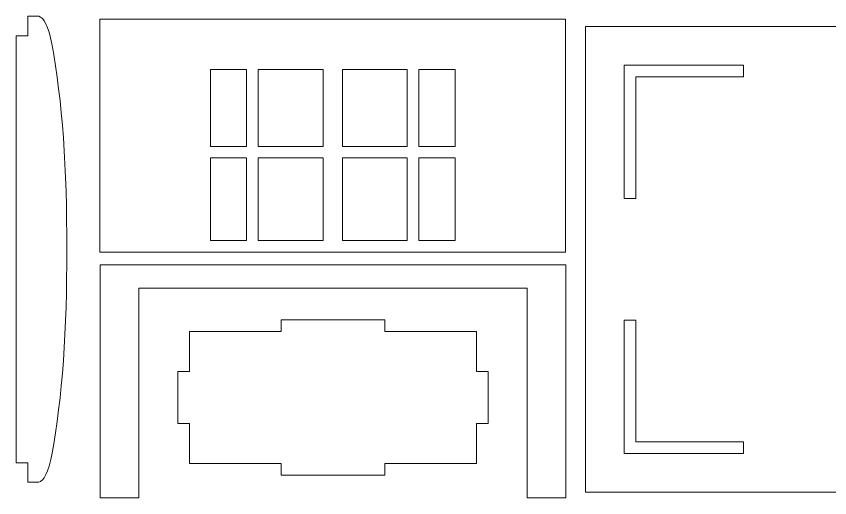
# Model space of a CAD drawing. Header units: millimetres. Extents: x -494 to 494, y -418 to 418.
# Drawn here: x -488.2 to -278.6, y 132 to 256 of the extents above; entities that cross this region are included whole.
import ezdxf

# ---------------------------------------------------------------- set-up
doc = ezdxf.new("R2010")
doc.units = ezdxf.units.MM
doc.header["$MEASUREMENT"] = 0

msp = doc.modelspace()

# ---------------------------------------------------------------- linework, layer by layer
at = {"lineweight": 9}
for points, knots in [([(-475.2045, 195.9901), (-475.097, 175.3872), (-476.3637, 157.7472), (-479.0045, 143.0701), (-479.0045, 143.0701), (-479.9639, 138.6048), (-481.0972, 136.2448), (-482.4045, 135.9901), (-482.4045, 135.9901), (-482.4045, 135.9901), (-485.2045, 135.9901), (-485.2045, 135.9901), (-485.2045, 135.9901), (-485.2045, 135.9901), (-485.2045, 140.9901), (-485.2045, 140.9901), (-485.2045, 140.9901), (-485.2045, 140.9901), (-488.2045, 140.9901), (-488.2045, 140.9901), (-488.2045, 140.9901), (-488.2045, 140.9901), (-488.2045, 250.9901), (-488.2045, 250.9901), (-488.2045, 250.9901), (-488.2045, 250.9901), (-485.2045, 250.9901), (-485.2045, 250.9901), (-485.2045, 250.9901), (-485.2045, 250.9901), (-485.2045, 255.9901), (-485.2045, 255.9901), (-485.2045, 255.9901), (-485.2045, 255.9901), (-482.4045, 255.9901), (-482.4045, 255.9901), (-482.4045, 255.9901), (-481.0993, 255.7393), (-479.966, 253.376), (-479.0045, 248.9001), (-479.0045, 248.9001), (-476.3637, 234.2263), (-475.097, 216.5897), (-475.2045, 195.9901)], [0, 0, 0, 0, 0.08333333, 0.08333333, 0.08333333, 0.08333333, 0.16666667, 0.16666667, 0.16666667, 0.16666667, 0.25, 0.25, 0.25, 0.25, 0.33333333, 0.33333333, 0.33333333, 0.33333333, 0.41666667, 0.41666667, 0.41666667, 0.41666667, 0.5, 0.5, 0.5, 0.5, 0.58333333, 0.58333333, 0.58333333, 0.58333333, 0.66666667, 0.66666667, 0.66666667, 0.66666667, 0.75, 0.75, 0.75, 0.75, 0.83333333, 0.83333333, 0.83333333, 0.83333333, 1, 1, 1, 1]), ([(-346.6344, 255.2205), (-346.6344, 255.2205), (-466.6344, 255.2205), (-466.6344, 255.2205), (-466.6344, 255.2205), (-466.6344, 255.2205), (-466.6344, 195.2205), (-466.6344, 195.2205), (-466.6344, 195.2205), (-466.6344, 195.2205), (-346.6344, 195.2205), (-346.6344, 195.2205), (-346.6344, 195.2205), (-346.6344, 195.2205), (-346.6344, 255.2205), (-346.6344, 255.2205)], [0, 0, 0, 0, 0.2, 0.2, 0.2, 0.2, 0.4, 0.4, 0.4, 0.4, 0.6, 0.6, 0.6, 0.6, 1, 1, 1, 1]), ([(-121.5223, 253.398), (-121.5223, 253.398), (-341.5223, 253.398), (-341.5223, 253.398), (-341.5223, 253.398), (-341.5223, 253.398), (-341.5223, 133.398), (-341.5223, 133.398), (-341.5223, 133.398), (-341.5223, 133.398), (-121.5223, 133.398), (-121.5223, 133.398), (-121.5223, 133.398), (-121.5223, 133.398), (-121.5223, 253.398), (-121.5223, 253.398)], [0, 0, 0, 0, 0.2, 0.2, 0.2, 0.2, 0.4, 0.4, 0.4, 0.4, 0.6, 0.6, 0.6, 0.6, 1, 1, 1, 1]), ([(-300.8123, 243.398), (-300.8123, 243.398), (-331.5223, 243.398), (-331.5223, 243.398), (-331.5223, 243.398), (-331.5223, 243.398), (-331.5223, 209.058), (-331.5223, 209.058), (-331.5223, 209.058), (-331.5223, 209.058), (-328.5223, 209.058), (-328.5223, 209.058), (-328.5223, 209.058), (-328.5223, 209.058), (-328.5223, 240.398), (-328.5223, 240.398), (-328.5223, 240.398), (-328.5223, 240.398), (-300.8123, 240.398), (-300.8123, 240.398), (-300.8123, 240.398), (-300.8123, 240.398), (-300.8123, 243.398), (-300.8123, 243.398)], [0, 0, 0, 0, 0.14285714, 0.14285714, 0.14285714, 0.14285714, 0.28571429, 0.28571429, 0.28571429, 0.28571429, 0.42857143, 0.42857143, 0.42857143, 0.42857143, 0.57142857, 0.57142857, 0.57142857, 0.57142857, 0.71428571, 0.71428571, 0.71428571, 0.71428571, 1, 1, 1, 1]), ([(-428.8344, 242.2805), (-428.8344, 242.2805), (-438.1344, 242.2805), (-438.1344, 242.2805), (-438.1344, 242.2805), (-438.1344, 242.2805), (-438.1344, 222.4905), (-438.1344, 222.4905), (-438.1344, 222.4905), (-438.1344, 222.4905), (-428.8344, 222.4905), (-428.8344, 222.4905), (-428.8344, 222.4905), (-428.8344, 222.4905), (-428.8344, 242.2805), (-428.8344, 242.2805)], [0, 0, 0, 0, 0.2, 0.2, 0.2, 0.2, 0.4, 0.4, 0.4, 0.4, 0.6, 0.6, 0.6, 0.6, 1, 1, 1, 1]), ([(-409.1344, 242.2805), (-409.1344, 242.2805), (-425.8344, 242.2805), (-425.8344, 242.2805), (-425.8344, 242.2805), (-425.8344, 242.2805), (-425.8344, 222.4905), (-425.8344, 222.4905), (-425.8344, 222.4905), (-425.8344, 222.4905), (-409.1344, 222.4905), (-409.1344, 222.4905), (-409.1344, 222.4905), (-409.1344, 222.4905), (-409.1344, 242.2805), (-409.1344, 242.2805)], [0, 0, 0, 0, 0.2, 0.2, 0.2, 0.2, 0.4, 0.4, 0.4, 0.4, 0.6, 0.6, 0.6, 0.6, 1, 1, 1, 1]), ([(-387.4344, 242.2805), (-387.4344, 242.2805), (-404.1344, 242.2805), (-404.1344, 242.2805), (-404.1344, 242.2805), (-404.1344, 242.2805), (-404.1344, 222.4905), (-404.1344, 222.4905), (-404.1344, 222.4905), (-404.1344, 222.4905), (-387.4344, 222.4905), (-387.4344, 222.4905), (-387.4344, 222.4905), (-387.4344, 222.4905), (-387.4344, 242.2805), (-387.4344, 242.2805)], [0, 0, 0, 0, 0.2, 0.2, 0.2, 0.2, 0.4, 0.4, 0.4, 0.4, 0.6, 0.6, 0.6, 0.6, 1, 1, 1, 1]), ([(-375.1344, 242.2805), (-375.1344, 242.2805), (-384.4344, 242.2805), (-384.4344, 242.2805), (-384.4344, 242.2805), (-384.4344, 242.2805), (-384.4344, 222.4905), (-384.4344, 222.4905), (-384.4344, 222.4905), (-384.4344, 222.4905), (-375.1344, 222.4905), (-375.1344, 222.4905), (-375.1344, 222.4905), (-375.1344, 222.4905), (-375.1344, 242.2805), (-375.1344, 242.2805)], [0, 0, 0, 0, 0.2, 0.2, 0.2, 0.2, 0.4, 0.4, 0.4, 0.4, 0.6, 0.6, 0.6, 0.6, 1, 1, 1, 1]), ([(-428.8344, 219.5005), (-428.8344, 219.5005), (-438.1344, 219.5005), (-438.1344, 219.5005), (-438.1344, 219.5005), (-438.1344, 219.5005), (-438.1344, 198.2205), (-438.1344, 198.2205), (-438.1344, 198.2205), (-438.1344, 198.2205), (-428.8344, 198.2205), (-428.8344, 198.2205), (-428.8344, 198.2205), (-428.8344, 198.2205), (-428.8344, 219.5005), (-428.8344, 219.5005)], [0, 0, 0, 0, 0.2, 0.2, 0.2, 0.2, 0.4, 0.4, 0.4, 0.4, 0.6, 0.6, 0.6, 0.6, 1, 1, 1, 1]), ([(-409.1344, 219.5005), (-409.1344, 219.5005), (-425.8344, 219.5005), (-425.8344, 219.5005), (-425.8344, 219.5005), (-425.8344, 219.5005), (-425.8344, 198.2205), (-425.8344, 198.2205), (-425.8344, 198.2205), (-425.8344, 198.2205), (-409.1344, 198.2205), (-409.1344, 198.2205), (-409.1344, 198.2205), (-409.1344, 198.2205), (-409.1344, 219.5005), (-409.1344, 219.5005)], [0, 0, 0, 0, 0.2, 0.2, 0.2, 0.2, 0.4, 0.4, 0.4, 0.4, 0.6, 0.6, 0.6, 0.6, 1, 1, 1, 1]), ([(-387.4344, 219.5005), (-387.4344, 219.5005), (-404.1344, 219.5005), (-404.1344, 219.5005), (-404.1344, 219.5005), (-404.1344, 219.5005), (-404.1344, 198.2205), (-404.1344, 198.2205), (-404.1344, 198.2205), (-404.1344, 198.2205), (-387.4344, 198.2205), (-387.4344, 198.2205), (-387.4344, 198.2205), (-387.4344, 198.2205), (-387.4344, 219.5005), (-387.4344, 219.5005)], [0, 0, 0, 0, 0.2, 0.2, 0.2, 0.2, 0.4, 0.4, 0.4, 0.4, 0.6, 0.6, 0.6, 0.6, 1, 1, 1, 1]), ([(-375.1344, 219.5005), (-375.1344, 219.5005), (-384.4344, 219.5005), (-384.4344, 219.5005), (-384.4344, 219.5005), (-384.4344, 219.5005), (-384.4344, 198.2205), (-384.4344, 198.2205), (-384.4344, 198.2205), (-384.4344, 198.2205), (-375.1344, 198.2205), (-375.1344, 198.2205), (-375.1344, 198.2205), (-375.1344, 198.2205), (-375.1344, 219.5005), (-375.1344, 219.5005)], [0, 0, 0, 0, 0.2, 0.2, 0.2, 0.2, 0.4, 0.4, 0.4, 0.4, 0.6, 0.6, 0.6, 0.6, 1, 1, 1, 1]), ([(-346.5946, 192.0034), (-346.5946, 192.0034), (-466.5946, 192.0034), (-466.5946, 192.0034), (-466.5946, 192.0034), (-466.5946, 192.0034), (-466.5946, 132.0034), (-466.5946, 132.0034), (-466.5946, 132.0034), (-466.5946, 132.0034), (-456.5946, 132.0034), (-456.5946, 132.0034), (-456.5946, 132.0034), (-456.5946, 132.0034), (-456.5946, 186.0034), (-456.5946, 186.0034), (-456.5946, 186.0034), (-456.5946, 186.0034), (-356.5946, 186.0034), (-356.5946, 186.0034), (-356.5946, 186.0034), (-356.5946, 186.0034), (-356.5946, 132.0034), (-356.5946, 132.0034), (-356.5946, 132.0034), (-356.5946, 132.0034), (-346.5946, 132.0034), (-346.5946, 132.0034), (-346.5946, 132.0034), (-346.5946, 132.0034), (-346.5946, 192.0034), (-346.5946, 192.0034)], [0, 0, 0, 0, 0.11111111, 0.11111111, 0.11111111, 0.11111111, 0.22222222, 0.22222222, 0.22222222, 0.22222222, 0.33333333, 0.33333333, 0.33333333, 0.33333333, 0.44444444, 0.44444444, 0.44444444, 0.44444444, 0.55555556, 0.55555556, 0.55555556, 0.55555556, 0.66666667, 0.66666667, 0.66666667, 0.66666667, 0.77777778, 0.77777778, 0.77777778, 0.77777778, 1, 1, 1, 1]), ([(-443.5946, 174.8034), (-443.5946, 174.8034), (-443.5946, 164.4734), (-443.5946, 164.4734), (-443.5946, 164.4734), (-443.5946, 164.4734), (-446.5946, 164.4734), (-446.5946, 164.4734), (-446.5946, 164.4734), (-446.5946, 164.4734), (-446.5946, 151.1334), (-446.5946, 151.1334), (-446.5946, 151.1334), (-446.5946, 151.1334), (-443.5946, 151.1334), (-443.5946, 151.1334), (-443.5946, 151.1334), (-443.5946, 151.1334), (-443.5946, 140.8034), (-443.5946, 140.8034), (-443.5946, 140.8034), (-443.5946, 140.8034), (-419.9346, 140.8034), (-419.9346, 140.8034), (-419.9346, 140.8034), (-419.9346, 140.8034), (-419.9346, 137.8034), (-419.9346, 137.8034), (-419.9346, 137.8034), (-419.9346, 137.8034), (-393.2646, 137.8034), (-393.2646, 137.8034), (-393.2646, 137.8034), (-393.2646, 137.8034), (-393.2646, 140.8034), (-393.2646, 140.8034), (-393.2646, 140.8034), (-393.2646, 140.8034), (-369.5946, 140.8034), (-369.5946, 140.8034), (-369.5946, 140.8034), (-369.5946, 140.8034), (-369.5946, 151.1334), (-369.5946, 151.1334), (-369.5946, 151.1334), (-369.5946, 151.1334), (-366.5946, 151.1334), (-366.5946, 151.1334), (-366.5946, 151.1334), (-366.5946, 151.1334), (-366.5946, 164.4734), (-366.5946, 164.4734), (-366.5946, 164.4734), (-366.5946, 164.4734), (-369.5946, 164.4734), (-369.5946, 164.4734), (-369.5946, 164.4734), (-369.5946, 164.4734), (-369.5946, 174.8034), (-369.5946, 174.8034), (-369.5946, 174.8034), (-369.5946, 174.8034), (-393.2646, 174.8034), (-393.2646, 174.8034), (-393.2646, 174.8034), (-393.2646, 174.8034), (-393.2646, 177.8034), (-393.2646, 177.8034), (-393.2646, 177.8034), (-393.2646, 177.8034), (-419.9346, 177.8034), (-419.9346, 177.8034), (-419.9346, 177.8034), (-419.9346, 177.8034), (-419.9346, 174.8034), (-419.9346, 174.8034), (-419.9346, 174.8034), (-419.9346, 174.8034), (-443.5946, 174.8034), (-443.5946, 174.8034)], [0, 0, 0, 0, 0.04761905, 0.04761905, 0.04761905, 0.04761905, 0.0952381, 0.0952381, 0.0952381, 0.0952381, 0.14285714, 0.14285714, 0.14285714, 0.14285714, 0.19047619, 0.19047619, 0.19047619, 0.19047619, 0.23809524, 0.23809524, 0.23809524, 0.23809524, 0.28571429, 0.28571429, 0.28571429, 0.28571429, 0.33333333, 0.33333333, 0.33333333, 0.33333333, 0.38095238, 0.38095238, 0.38095238, 0.38095238, 0.42857143, 0.42857143, 0.42857143, 0.42857143, 0.47619048, 0.47619048, 0.47619048, 0.47619048, 0.52380952, 0.52380952, 0.52380952, 0.52380952, 0.57142857, 0.57142857, 0.57142857, 0.57142857, 0.61904762, 0.61904762, 0.61904762, 0.61904762, 0.66666667, 0.66666667, 0.66666667, 0.66666667, 0.71428571, 0.71428571, 0.71428571, 0.71428571, 0.76190476, 0.76190476, 0.76190476, 0.76190476, 0.80952381, 0.80952381, 0.80952381, 0.80952381, 0.85714286, 0.85714286, 0.85714286, 0.85714286, 0.9047619, 0.9047619, 0.9047619, 0.9047619, 1, 1, 1, 1]), ([(-328.5223, 146.398), (-328.5223, 146.398), (-300.8123, 146.398), (-300.8123, 146.398), (-300.8123, 146.398), (-300.8123, 146.398), (-300.8123, 143.398), (-300.8123, 143.398), (-300.8123, 143.398), (-300.8123, 143.398), (-331.5223, 143.398), (-331.5223, 143.398), (-331.5223, 143.398), (-331.5223, 143.398), (-331.5223, 177.728), (-331.5223, 177.728), (-331.5223, 177.728), (-331.5223, 177.728), (-328.5223, 177.728), (-328.5223, 177.728), (-328.5223, 177.728), (-328.5223, 177.728), (-328.5223, 146.398), (-328.5223, 146.398)], [0, 0, 0, 0, 0.14285714, 0.14285714, 0.14285714, 0.14285714, 0.28571429, 0.28571429, 0.28571429, 0.28571429, 0.42857143, 0.42857143, 0.42857143, 0.42857143, 0.57142857, 0.57142857, 0.57142857, 0.57142857, 0.71428571, 0.71428571, 0.71428571, 0.71428571, 1, 1, 1, 1])]:
    msp.add_open_spline(points, degree=3, knots=knots, dxfattribs=at)

doc.saveas('drawing.dxf')
